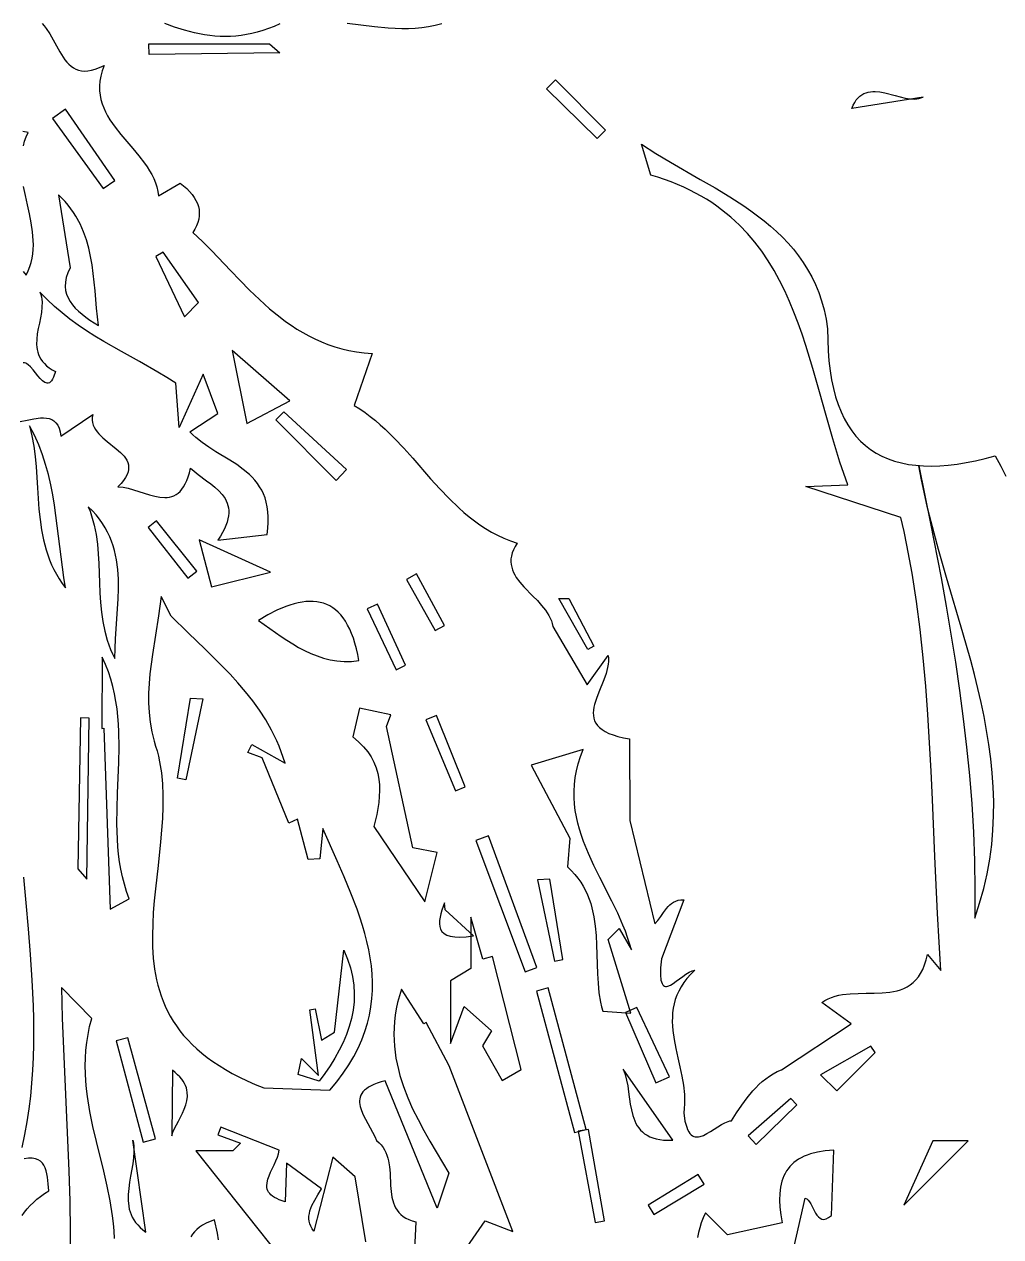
# Model space of a CAD drawing. Header units: metres. Extents: x 0 to 50, y 0 to 30.
# Drawn here: x 25.05 to 32.59, y 6.98 to 16.33 of the extents above; entities that cross this region are included whole.
import ezdxf

# ---------------------------------------------------------------- set-up
doc = ezdxf.new("R2010")
doc.units = ezdxf.units.M

msp = doc.modelspace()

# ---------------------------------------------------------------- linework, layer by layer
for points in [[(25.191277, 16.339964), (25.207239, 16.321548), (25.222271, 16.301773), (25.250105, 16.259067), (25.275896, 16.213679), (25.325829, 16.122199), (25.35221, 16.079778), (25.366244, 16.0602), (25.381027, 16.042015), (25.396698, 16.025455), (25.413399, 16.010747), (25.431267, 15.998122), (25.450445, 15.987808), (25.471071, 15.980035), (25.493285, 15.975033), (25.517227, 15.973031), (25.543038, 15.974258), (25.570857, 15.978944), (25.600824, 15.987317), (25.633079, 15.999608), (25.667763, 16.016046), (25.667763, 16.016046), (25.653412, 15.974216), (25.643114, 15.933951), (25.636642, 15.89516), (25.633768, 15.857755), (25.634264, 15.821646), (25.637901, 15.786745), (25.644453, 15.75296), (25.65369, 15.720203), (25.665386, 15.688385), (25.679312, 15.657416), (25.695241, 15.627207), (25.712944, 15.597668), (25.752763, 15.540244), (25.796946, 15.484427), (25.891112, 15.374758), (25.937448, 15.319474), (25.980857, 15.262937), (26.000893, 15.233975), (26.019514, 15.204431), (26.036491, 15.174216), (26.051597, 15.143242), (26.064603, 15.111417), (26.075282, 15.078653), (26.083406, 15.04486), (26.088748, 15.00995), (26.254741, 15.109241), (26.254741, 15.109241), (26.281841, 15.087565), (26.30632, 15.065616), (26.328138, 15.043391), (26.347258, 15.020887), (26.363642, 14.998099), (26.377252, 14.975025), (26.38805, 14.951661), (26.395999, 14.928003), (26.40106, 14.904047), (26.403195, 14.879791), (26.402367, 14.855229), (26.398537, 14.83036), (26.391668, 14.805179), (26.381721, 14.779683), (26.36866, 14.753868), (26.352445, 14.727731), (26.352445, 14.727731), (26.426813, 14.657819), (26.499811, 14.584957), (26.644256, 14.43423), (26.716984, 14.35829), (26.790901, 14.28325), (26.86665, 14.210072), (26.944869, 14.139719), (27.026199, 14.073153), (27.068231, 14.041591), (27.11128, 14.011338), (27.155427, 13.982512), (27.200753, 13.955234), (27.247336, 13.929626), (27.295256, 13.905807), (27.344595, 13.883897), (27.395432, 13.864017), (27.447847, 13.846287), (27.50192, 13.830827), (27.55773, 13.817759), (27.615359, 13.807201), (27.674886, 13.799275), (27.736391, 13.794101), (27.597733, 13.393587), (27.597733, 13.393587), (27.640322, 13.367131), (27.681658, 13.338829), (27.721845, 13.30882), (27.760988, 13.277246), (27.79919, 13.244248), (27.836555, 13.209967), (27.90919, 13.13812), (27.979724, 13.062833), (28.048989, 12.985235), (28.187035, 12.827617), (28.257478, 12.749853), (28.329977, 12.67429), (28.405362, 12.602058), (28.444397, 12.567542), (28.484465, 12.534282), (28.52567, 12.502419), (28.568116, 12.472093), (28.611908, 12.443446), (28.657148, 12.416618), (28.703941, 12.391751), (28.75239, 12.368986), (28.802601, 12.348463), (28.854675, 12.330323), (28.854675, 12.330323), (28.838822, 12.304276), (28.826366, 12.279144), (28.817126, 12.254874), (28.810921, 12.231412), (28.807567, 12.208707), (28.806884, 12.186704), (28.808691, 12.165351), (28.812804, 12.144596), (28.819044, 12.124384), (28.827227, 12.104664), (28.837172, 12.085382), (28.848698, 12.066485), (28.875764, 12.029635), (28.906972, 11.993691), (28.975997, 11.922824), (29.010908, 11.887055), (29.044145, 11.850496), (29.074256, 11.812725), (29.099787, 11.773317), (29.11038, 11.752868), (29.119284, 11.73185), (29.126315, 11.710211), (29.131293, 11.687899), (29.396385, 11.236703), (29.556534, 11.463403), (29.556534, 11.463403), (29.559016, 11.441317), (29.559091, 11.418758), (29.557017, 11.395786), (29.553052, 11.372462), (29.540484, 11.324997), (29.523453, 11.276842), (29.484265, 11.180385), (29.46624, 11.133045), (29.452016, 11.086937), (29.446975, 11.064495), (29.443658, 11.042541), (29.442325, 11.021136), (29.443233, 11.000339), (29.446641, 10.980211), (29.452807, 10.960811), (29.461989, 10.9422), (29.474446, 10.924437), (29.490435, 10.907583), (29.510215, 10.891698), (29.534044, 10.876842), (29.562181, 10.863075), (29.594883, 10.850456), (29.632409, 10.839047), (29.675017, 10.828907), (29.722966, 10.820095), (29.723508, 10.190205), (29.91739, 9.393838), (29.91739, 9.393838), (29.941547, 9.420451), (29.96351, 9.450611), (29.984912, 9.482051), (30.007384, 9.512502), (30.019532, 9.526648), (30.03256, 9.539697), (30.046671, 9.551366), (30.062071, 9.56137), (30.078962, 9.569426), (30.097549, 9.575251), (30.118036, 9.578561), (30.140627, 9.579074), (29.968014, 9.124065), (29.968014, 9.124065), (29.961871, 9.054053), (29.960904, 8.999854), (29.96464, 8.959923), (29.968125, 8.944824), (29.972608, 8.932712), (29.97803, 8.923394), (29.984334, 8.916677), (29.991459, 8.912368), (29.999346, 8.910273), (30.007937, 8.910198), (30.017173, 8.911952), (30.037342, 8.92017), (30.059382, 8.93338), (30.082819, 8.950038), (30.131998, 8.987511), (30.156795, 9.005235), (30.181101, 9.020224), (30.204444, 9.030931), (30.215607, 9.034195), (30.226352, 9.03581), (30.226352, 9.03581), (30.193855, 9.004218), (30.165302, 8.972326), (30.140489, 8.940147), (30.119216, 8.907691), (30.10128, 8.874971), (30.086479, 8.841998), (30.074611, 8.808783), (30.065473, 8.77534), (30.058864, 8.741679), (30.054581, 8.707813), (30.052423, 8.673752), (30.052188, 8.639509), (30.053673, 8.605096), (30.056675, 8.570523), (30.066427, 8.500949), (30.079826, 8.43088), (30.095257, 8.36041), (30.111101, 8.289634), (30.125742, 8.218644), (30.137564, 8.147535), (30.14495, 8.076401), (30.146474, 8.040853), (30.146283, 8.005335), (30.144175, 7.969857), (30.139946, 7.934432), (30.139946, 7.934432), (30.149767, 7.872238), (30.155914, 7.846638), (30.162833, 7.824466), (30.170483, 7.805545), (30.178826, 7.789695), (30.187822, 7.776742), (30.197432, 7.766505), (30.207615, 7.758809), (30.218333, 7.753474), (30.229546, 7.750325), (30.241214, 7.749183), (30.253298, 7.74987), (30.265758, 7.752209), (30.291649, 7.761133), (30.31857, 7.774534), (30.346205, 7.790991), (30.402353, 7.82739), (30.430234, 7.84449), (30.457562, 7.858964), (30.484024, 7.86939), (30.496831, 7.872642), (30.509302, 7.874349), (30.509302, 7.874349), (30.548199, 7.934522), (30.587764, 7.993475), (30.628985, 8.050249), (30.672851, 8.10388), (30.696085, 8.129218), (30.72035, 8.15341), (30.745771, 8.176337), (30.77247, 8.197877), (30.800572, 8.217912), (30.830199, 8.23632), (30.861476, 8.252983), (30.894526, 8.267779), (31.430554, 8.622773), (31.204599, 8.786652), (31.204599, 8.786652), (31.228749, 8.802366), (31.254066, 8.815534), (31.280443, 8.826386), (31.307772, 8.835149), (31.335944, 8.842051), (31.36485, 8.84732), (31.424436, 8.853867), (31.485662, 8.856616), (31.547665, 8.857387), (31.609577, 8.858003), (31.670532, 8.860287), (31.729666, 8.866062), (31.75828, 8.870827), (31.786113, 8.877149), (31.813058, 8.885254), (31.839006, 8.895372), (31.863849, 8.907728), (31.88748, 8.922552), (31.909789, 8.940071), (31.930668, 8.960513), (31.95001, 8.984106), (31.967706, 9.011077), (31.983648, 9.041655), (31.997728, 9.076067), (32.009837, 9.114541), (32.019867, 9.157305), (32.124442, 9.033019), (32.124442, 9.033019), (32.109451, 9.252729), (32.096927, 9.47254), (32.076676, 9.912239), (32.058475, 10.351672), (32.048514, 10.571149), (32.03711, 10.790393), (32.023612, 11.009346), (32.007368, 11.227955), (31.987726, 11.446162), (31.964034, 11.663913), (31.93564, 11.881152), (31.901894, 12.097822), (31.88281, 12.205927), (31.862143, 12.313869), (31.839812, 12.421641), (31.815735, 12.529236), (31.080956, 12.767439), (31.406909, 12.780304), (31.406909, 12.780304), (31.375248, 12.867866), (31.345357, 12.956389), (31.289764, 13.135597), (31.237896, 13.316498), (31.18752, 13.497656), (31.136402, 13.677641), (31.082306, 13.855018), (31.053444, 13.942282), (31.022999, 14.028356), (30.990694, 14.113063), (30.956248, 14.196222), (30.919382, 14.277655), (30.879817, 14.357182), (30.837274, 14.434625), (30.791473, 14.509804), (30.742135, 14.582541), (30.688982, 14.652656), (30.631733, 14.71997), (30.570109, 14.784304), (30.503831, 14.845479), (30.432621, 14.903316), (30.395078, 14.930927), (30.356198, 14.957636), (30.315945, 14.983421), (30.274283, 15.00826), (30.231179, 15.032129), (30.186598, 15.055007), (30.140504, 15.076872), (30.092862, 15.097701), (30.043638, 15.117471), (29.992797, 15.136161), (29.940304, 15.153747), (29.886123, 15.170208), (29.813283, 15.408791), (29.813283, 15.408791), (29.923889, 15.337983), (30.037262, 15.26991), (30.267557, 15.137548), (30.382108, 15.071047), (30.494679, 15.002861), (30.604085, 14.931882), (30.657229, 14.895), (30.709138, 14.857006), (30.759661, 14.817762), (30.808652, 14.777128), (30.855962, 14.734968), (30.901442, 14.691142), (30.944945, 14.645513), (30.986321, 14.597943), (31.025423, 14.548293), (31.062102, 14.496425), (31.096211, 14.442201), (31.1276, 14.385483), (31.156122, 14.326132), (31.181628, 14.264011), (31.20397, 14.198982), (31.223, 14.130905), (31.238569, 14.059644), (31.250529, 13.985059), (31.250529, 13.985059), (31.250991, 13.898182), (31.254262, 13.815283), (31.26032, 13.736328), (31.26914, 13.66128), (31.280699, 13.590106), (31.294975, 13.52277), (31.311944, 13.459236), (31.331583, 13.399469), (31.353868, 13.343434), (31.378776, 13.291095), (31.406284, 13.242417), (31.436369, 13.197366), (31.469007, 13.155905), (31.504175, 13.117999), (31.54185, 13.083614), (31.582008, 13.052713), (31.624627, 13.025262), (31.669683, 13.001225), (31.717152, 12.980568), (31.767011, 12.963253), (31.819238, 12.949247), (31.873809, 12.938515), (31.9307, 12.931019), (31.989888, 12.926727), (32.051351, 12.925602), (32.115064, 12.927608), (32.181004, 12.932711), (32.249149, 12.940876), (32.319475, 12.952067), (32.391958, 12.966248), (32.466576, 12.983385), (32.543304, 13.003442), (32.543304, 13.003442), (32.585532, 12.925636), (32.626241, 12.84759)], [(27.023496, 16.336792), (26.979607, 16.317352), (26.936165, 16.30028), (26.893155, 16.285502), (26.850561, 16.272943), (26.808368, 16.262527), (26.766559, 16.254181), (26.725118, 16.247828), (26.684031, 16.243395), (26.643281, 16.240806), (26.602852, 16.239986), (26.562728, 16.24086), (26.522895, 16.243354), (26.483335, 16.247393), (26.444034, 16.252901), (26.366143, 16.268026), (26.289095, 16.28813), (26.212765, 16.312614), (26.137025, 16.340879)], [(28.272776, 16.337146), (28.222473, 16.323585), (28.171726, 16.313296), (28.120575, 16.305993), (28.06906, 16.301391), (28.01722, 16.299205), (27.965096, 16.299148), (27.912727, 16.300935), (27.860153, 16.304281), (27.754547, 16.314507), (27.648599, 16.327541), (27.542624, 16.341099)], [(27.023957, 16.113193), (26.015417, 16.100561), (26.01437, 16.184305), (26.945476, 16.184305), (27.023957, 16.113193)], [(29.149799, 15.905449), (29.53776, 15.517169), (29.473053, 15.451698), (29.081002, 15.835796), (29.149799, 15.905449)], [(31.986098, 15.772231), (31.436076, 15.683887), (31.436076, 15.683887), (31.447051, 15.708927), (31.458932, 15.730844), (31.471666, 15.749806), (31.485204, 15.765983), (31.499496, 15.779542), (31.51449, 15.790652), (31.530137, 15.799482), (31.546386, 15.806201), (31.563188, 15.810976), (31.58049, 15.813977), (31.598244, 15.815372), (31.616399, 15.815329), (31.653709, 15.811606), (31.692018, 15.804156), (31.770022, 15.783471), (31.80891, 15.772933), (31.847185, 15.764063), (31.884444, 15.758209), (31.920285, 15.75672), (31.937547, 15.758034), (31.954304, 15.760944), (31.970504, 15.76562), (31.986098, 15.772231)], [(25.27015, 15.607381), (25.662183, 15.066747), (25.751075, 15.129762), (25.370983, 15.67881), (25.27015, 15.607381)], [(25.045614, 15.396325), (25.055504, 15.430906), (25.068124, 15.465372), (25.083669, 15.499712), (25.083669, 15.499712), (25.042547, 15.506744)], [(25.045405, 14.426062), (25.066716, 14.398485), (25.066716, 14.398485), (25.082561, 14.431079), (25.095461, 14.463913), (25.105612, 14.496975), (25.113209, 14.530251), (25.118448, 14.56373), (25.121525, 14.5974), (25.122636, 14.631249), (25.121976, 14.665263), (25.116126, 14.733741), (25.105542, 14.802738), (25.091787, 14.872155), (25.076429, 14.941895), (25.061032, 15.01186), (25.047162, 15.081952)], [(25.316956, 15.019172), (25.406942, 14.454404), (25.406942, 14.454404), (25.388902, 14.416033), (25.376642, 14.37959), (25.369826, 14.344961), (25.36812, 14.312037), (25.371189, 14.280704), (25.378698, 14.25085), (25.390313, 14.222365), (25.4057, 14.195136), (25.424523, 14.169051), (25.446449, 14.143999), (25.471142, 14.119867), (25.498267, 14.096544), (25.527491, 14.073919), (25.558479, 14.051878), (25.624407, 14.009105), (25.624407, 14.009105), (25.61032, 14.142975), (25.598699, 14.277579), (25.584833, 14.411464), (25.575586, 14.477682), (25.564011, 14.543175), (25.54952, 14.60776), (25.531523, 14.671255), (25.509432, 14.73348), (25.482659, 14.794252), (25.450613, 14.853388), (25.432429, 14.882287), (25.412706, 14.910709), (25.391371, 14.938631), (25.36835, 14.96603), (25.34357, 14.992885), (25.316956, 15.019172)], [(26.068819, 14.542541), (26.289091, 14.0778), (26.397802, 14.186601), (26.124266, 14.576243), (26.068819, 14.542541)], [(25.020937, 13.268246), (25.074142, 13.280028), (25.126798, 13.290627), (25.177169, 13.296924), (25.200956, 13.297486), (25.223521, 13.295804), (25.244647, 13.291488), (25.264117, 13.284149), (25.281714, 13.273397), (25.297221, 13.258843), (25.310421, 13.240097), (25.321097, 13.216769), (25.329032, 13.18847), (25.33401, 13.154811), (25.580608, 13.322556), (25.580608, 13.322556), (25.577186, 13.300967), (25.576929, 13.280422), (25.579582, 13.260845), (25.58489, 13.242158), (25.592598, 13.224283), (25.602451, 13.207144), (25.614193, 13.190662), (25.62757, 13.17476), (25.658206, 13.144387), (25.692319, 13.115405), (25.762809, 13.059137), (25.795104, 13.030611), (25.822712, 13.000999), (25.83412, 12.985591), (25.84359, 12.969679), (25.850869, 12.953186), (25.8557, 12.936033), (25.857828, 12.918144), (25.856998, 12.899441), (25.852955, 12.879847), (25.845444, 12.859284), (25.83421, 12.837674), (25.818998, 12.814941), (25.799552, 12.791007), (25.775618, 12.765794), (25.775618, 12.765794), (25.814442, 12.762396), (25.854443, 12.754411), (25.89526, 12.743179), (25.936529, 12.730035), (26.018975, 12.703366), (26.059426, 12.692515), (26.09888, 12.685104), (26.136974, 12.682471), (26.155397, 12.683364), (26.173345, 12.685953), (26.190771, 12.690405), (26.20763, 12.696887), (26.223878, 12.705567), (26.239469, 12.716612), (26.254356, 12.730189), (26.268497, 12.746465), (26.281843, 12.765607), (26.294352, 12.787783), (26.305976, 12.81316), (26.316672, 12.841905), (26.326393, 12.874185), (26.335094, 12.910168), (26.335094, 12.910168), (26.362759, 12.884811), (26.393316, 12.860291), (26.458968, 12.811967), (26.491991, 12.787264), (26.523766, 12.761602), (26.553256, 12.734533), (26.579427, 12.705607), (26.601242, 12.674375), (26.610193, 12.657754), (26.617667, 12.640389), (26.623534, 12.622222), (26.627666, 12.603199), (26.629932, 12.583262), (26.630203, 12.562357), (26.628351, 12.540425), (26.624244, 12.517413), (26.617755, 12.493262), (26.608753, 12.467918), (26.597109, 12.441325), (26.582694, 12.413425), (26.565378, 12.384163), (26.545032, 12.353483), (26.926086, 12.397152), (26.926086, 12.397152), (26.931993, 12.445358), (26.934935, 12.490693), (26.935053, 12.533291), (26.932483, 12.573288), (26.927365, 12.610821), (26.919836, 12.646026), (26.910034, 12.679038), (26.898098, 12.709992), (26.884165, 12.739026), (26.868375, 12.766274), (26.850865, 12.791872), (26.831773, 12.815957), (26.811238, 12.838664), (26.789398, 12.860129), (26.742355, 12.899876), (26.691749, 12.936286), (26.638686, 12.970443), (26.529612, 13.036351), (26.475811, 13.070275), (26.423976, 13.106294), (26.375211, 13.145494), (26.352326, 13.166628), (26.330623, 13.188964), (26.54523, 13.331714), (26.431749, 13.633124), (26.247146, 13.221955), (26.223103, 13.565327), (26.223103, 13.565327), (26.153105, 13.608828), (26.082806, 13.650672), (25.942069, 13.730857), (25.802414, 13.808812), (25.665363, 13.887469), (25.598288, 13.927977), (25.532435, 13.96976), (25.467994, 14.013184), (25.405154, 14.058616), (25.344106, 14.106423), (25.28504, 14.15697), (25.228146, 14.210624), (25.173615, 14.267752)], [(25.173615, 14.267752), (25.173615, 14.267752), (25.18014, 14.249316), (25.184872, 14.230482), (25.187973, 14.211282), (25.189604, 14.191754), (25.189103, 14.15185), (25.184661, 14.111051), (25.177569, 14.069638), (25.169119, 14.027892), (25.160603, 13.986094), (25.153313, 13.944524), (25.14854, 13.903465), (25.147577, 13.863196), (25.148927, 13.843446), (25.151714, 13.823999), (25.156099, 13.804891), (25.162244, 13.786156), (25.17031, 13.767829), (25.180458, 13.749946), (25.19285, 13.732542), (25.207648, 13.715651), (25.225013, 13.69931), (25.245107, 13.683553), (25.26809, 13.668415), (25.294125, 13.653931), (25.294125, 13.653931), (25.278584, 13.611289), (25.270632, 13.595639), (25.262563, 13.583457), (25.254381, 13.574509), (25.246091, 13.56856), (25.237697, 13.565376), (25.229203, 13.564722), (25.220612, 13.566364), (25.211929, 13.570067), (25.194302, 13.58272), (25.176354, 13.600803), (25.158117, 13.622443), (25.120904, 13.668884), (25.101993, 13.689935), (25.082921, 13.707038), (25.073335, 13.713523), (25.063721, 13.718318), (25.054083, 13.721187), (25.044425, 13.721897)], [(26.657025, 13.818025), (26.76915, 13.252496), (27.100609, 13.429445), (26.657025, 13.818025)], [(26.993225, 13.281164), (27.458778, 12.815228), (27.538048, 12.898763), (27.054338, 13.344985), (26.993225, 13.281164)], [(25.093301, 13.235887), (25.093301, 13.235887), (25.112029, 13.158063), (25.126074, 13.079068), (25.136402, 12.999142), (25.143977, 12.918528), (25.15473, 12.756199), (25.166052, 12.594013), (25.17434, 12.513577), (25.185665, 12.433902), (25.200993, 12.355227), (25.221289, 12.277796), (25.233601, 12.239622), (25.247518, 12.201849), (25.263158, 12.164507), (25.280644, 12.127628), (25.300096, 12.09124), (25.321634, 12.055374), (25.345379, 12.02006), (25.371452, 11.985329), (25.371452, 11.985329), (25.358197, 12.064522), (25.346585, 12.144126), (25.326409, 12.304097), (25.307165, 12.464302), (25.285092, 12.623798), (25.271819, 12.702986), (25.256429, 12.781645), (25.238452, 12.859657), (25.217417, 12.936903), (25.192854, 13.013267), (25.164294, 13.088631), (25.131266, 13.162876), (25.093301, 13.235887)], [(31.955125, 12.927616), (31.955125, 12.927616), (32.041929, 12.495061), (32.124913, 12.062081), (32.164091, 11.845334), (32.201256, 11.628363), (32.236056, 11.411129), (32.268138, 11.193593), (32.29715, 10.975715), (32.322739, 10.757456), (32.344553, 10.538778), (32.362238, 10.319641), (32.375443, 10.100005), (32.383815, 9.879832), (32.387001, 9.659082), (32.384649, 9.437717), (32.384649, 9.437717), (32.422858, 9.552518), (32.454808, 9.666623), (32.480793, 9.780064), (32.501105, 9.892875), (32.516037, 10.005088), (32.525882, 10.116734), (32.530932, 10.227848), (32.53148, 10.338461), (32.527819, 10.448606), (32.520242, 10.558315), (32.50904, 10.667622), (32.494508, 10.776557), (32.476938, 10.885156), (32.456621, 10.993448), (32.433852, 11.101468), (32.408923, 11.209248), (32.382126, 11.31682), (32.353755, 11.424217), (32.293458, 11.638616), (32.166848, 12.066745), (32.105217, 12.280995), (32.047825, 12.495717), (32.021451, 12.603336), (31.997014, 12.711171), (31.974808, 12.819253), (31.955125, 12.927616)], [(25.54679, 12.611722), (25.54679, 12.611722), (25.56045, 12.576598), (25.572461, 12.541145), (25.592009, 12.469344), (25.606379, 12.396505), (25.616517, 12.32282), (25.623365, 12.248476), (25.627869, 12.173663), (25.633623, 12.023385), (25.636761, 11.948299), (25.641333, 11.873499), (25.648284, 11.799176), (25.658558, 11.725518), (25.673099, 11.652714), (25.692852, 11.580953), (25.704978, 11.545523), (25.718761, 11.510425), (25.734319, 11.475681), (25.751771, 11.441317), (25.751771, 11.441317), (25.75275, 11.517228), (25.756346, 11.593662), (25.767571, 11.747338), (25.777806, 11.900816), (25.780166, 11.977003), (25.779414, 12.052568), (25.774595, 12.127318), (25.764755, 12.201063), (25.757654, 12.237498), (25.748939, 12.273611), (25.738491, 12.309377), (25.726191, 12.344773), (25.711919, 12.379773), (25.695557, 12.414355), (25.676984, 12.448495), (25.656082, 12.482169), (25.632731, 12.515352), (25.606812, 12.548021), (25.578204, 12.580152), (25.54679, 12.611722)], [(26.007356, 12.45129), (26.314628, 12.060571), (26.382738, 12.114693), (26.073516, 12.503886), (26.007356, 12.45129)], [(26.402535, 12.356804), (26.49746, 11.992625), (26.95259, 12.106151), (26.402535, 12.356804)], [(28.001391, 12.051417), (28.223296, 11.65701), (28.293698, 11.696134), (28.077622, 12.093511), (28.001391, 12.051417)], [(26.108307, 11.919256), (26.108307, 11.919256), (26.099197, 11.844649), (26.088528, 11.770024), (26.064674, 11.620754), (26.041069, 11.471504), (26.03071, 11.396905), (26.022036, 11.322333), (26.015585, 11.247795), (26.0119, 11.173299), (26.011519, 11.098852), (26.014984, 11.024462), (26.022836, 10.950135), (26.035614, 10.87588), (26.053859, 10.801702), (26.065201, 10.764645), (26.078112, 10.727611), (26.078112, 10.727611), (26.088337, 10.686015), (26.097062, 10.644027), (26.110316, 10.558956), (26.118489, 10.472562), (26.122192, 10.385009), (26.12204, 10.296461), (26.118643, 10.207083), (26.112617, 10.117037), (26.104573, 10.026489), (26.084884, 9.844539), (26.064479, 9.662545), (26.055541, 9.571942), (26.048262, 9.481819), (26.043256, 9.392342), (26.041136, 9.303673), (26.042515, 9.215978), (26.048005, 9.129419), (26.058219, 9.044162), (26.07377, 8.960369), (26.083739, 8.919073), (26.095272, 8.878205), (26.108446, 8.837785), (26.123337, 8.797834), (26.140022, 8.758372), (26.158577, 8.71942), (26.17908, 8.680997), (26.201607, 8.643126), (26.226234, 8.605826), (26.253038, 8.569118), (26.282095, 8.533021), (26.313483, 8.497558), (26.347278, 8.462748), (26.383557, 8.428611), (26.422395, 8.395169), (26.46387, 8.362441), (26.508059, 8.330448), (26.555037, 8.299212), (26.604882, 8.268751), (26.65767, 8.239087), (26.713478, 8.21024), (26.772383, 8.182231), (26.83446, 8.15508), (26.899787, 8.128808), (27.409196, 8.110553), (27.409196, 8.110553), (27.463833, 8.175614), (27.512877, 8.240474), (27.556522, 8.30514), (27.594966, 8.369619), (27.628403, 8.433919), (27.65703, 8.498046), (27.681042, 8.562007), (27.700636, 8.62581), (27.716008, 8.689462), (27.727352, 8.75297), (27.734866, 8.81634), (27.738746, 8.87958), (27.739186, 8.942697), (27.736383, 9.005699), (27.730533, 9.068591), (27.721831, 9.131381), (27.710475, 9.194077), (27.696658, 9.256685), (27.680579, 9.319212), (27.662432, 9.381666), (27.642413, 9.444054), (27.620718, 9.506382), (27.573084, 9.630888), (27.521099, 9.755241), (27.466328, 9.879499), (27.354699, 10.127953), (27.333437, 9.894166), (27.242157, 9.890593), (27.161407, 10.200392), (27.093828, 10.170518), (26.889172, 10.675481), (26.778422, 10.715384), (26.80774, 10.775894), (27.064136, 10.631982), (27.064136, 10.631982), (27.050394, 10.677076), (27.035184, 10.721143), (27.018566, 10.764222), (27.000596, 10.806355), (26.981335, 10.847582), (26.960841, 10.887945), (26.916386, 10.966239), (26.867702, 11.041564), (26.815257, 11.114247), (26.75952, 11.184613), (26.70096, 11.252991), (26.640045, 11.319705), (26.577245, 11.385083), (26.447863, 11.513137), (26.316566, 11.639764), (26.187104, 11.767577), (26.108307, 11.919256)], [(26.858633, 11.734764), (26.858633, 11.734764), (26.946246, 11.672475), (27.034128, 11.610856), (27.078546, 11.581241), (27.123483, 11.552925), (27.16909, 11.526284), (27.215517, 11.501697), (27.262916, 11.47954), (27.311437, 11.46019), (27.36123, 11.444024), (27.412447, 11.43142), (27.465237, 11.422754), (27.519753, 11.418403), (27.576144, 11.418745), (27.634561, 11.424157), (27.634561, 11.424157), (27.625447, 11.47173), (27.615198, 11.516461), (27.603829, 11.55839), (27.591356, 11.597558), (27.577795, 11.634004), (27.563162, 11.667767), (27.547473, 11.698889), (27.530745, 11.727408), (27.512992, 11.753365), (27.49423, 11.776799), (27.474477, 11.79775), (27.453747, 11.816258), (27.432056, 11.832363), (27.409421, 11.846104), (27.385858, 11.857523), (27.361381, 11.866657), (27.336008, 11.873548), (27.309754, 11.878235), (27.282636, 11.880758), (27.254668, 11.881157), (27.225867, 11.879472), (27.196249, 11.875742), (27.16583, 11.870008), (27.134626, 11.862308), (27.102652, 11.852684), (27.069925, 11.841175), (27.002274, 11.81266), (26.931801, 11.777084), (26.858633, 11.734764)], [(29.253855, 11.902983), (29.447812, 11.535183), (29.400658, 11.509094), (29.176577, 11.902337), (29.253855, 11.902983)], [(27.698254, 11.82458), (27.921286, 11.354017), (27.994, 11.387944), (27.776807, 11.861046), (27.698254, 11.82458)], [(25.654725, 11.45114), (25.649886, 10.900406), (25.665772, 10.902312), (25.716209, 9.505451), (25.862564, 9.587034), (25.862564, 9.587034), (25.84217, 9.643356), (25.824763, 9.700069), (25.810136, 9.757146), (25.798078, 9.814562), (25.78838, 9.872289), (25.780834, 9.930301), (25.77523, 9.98857), (25.77136, 10.047071), (25.767982, 10.16466), (25.769028, 10.282853), (25.772824, 10.401439), (25.777698, 10.520203), (25.781976, 10.638932), (25.783986, 10.757413), (25.782055, 10.875433), (25.779089, 10.934203), (25.774509, 10.992777), (25.768108, 11.05113), (25.759677, 11.109234), (25.749005, 11.167062), (25.735884, 11.224588), (25.720104, 11.281786), (25.701458, 11.338628), (25.679734, 11.395089), (25.654725, 11.45114)], [(26.431151, 11.13062), (26.300055, 10.504321), (26.235611, 10.517261), (26.334351, 11.135124), (26.431151, 11.13062)], [(27.638027, 11.05788), (27.587971, 10.835102), (27.587971, 10.835102), (27.632171, 10.798353), (27.670164, 10.760333), (27.702306, 10.721134), (27.728953, 10.680844), (27.75046, 10.639554), (27.767183, 10.597354), (27.779476, 10.554334), (27.787697, 10.510584), (27.7922, 10.466194), (27.793341, 10.421255), (27.791476, 10.375856), (27.78696, 10.330087), (27.780148, 10.28404), (27.771397, 10.237802), (27.749498, 10.14512), (28.142819, 9.562181), (28.237881, 9.942744), (28.051264, 9.98079), (27.846354, 10.915711), (27.880709, 11.00636), (27.638027, 11.05788)], [(25.485648, 10.982486), (25.464722, 9.816627), (25.535394, 9.737889), (25.554057, 10.981272), (25.485648, 10.982486)], [(28.151597, 10.966639), (28.378448, 10.420581), (28.453074, 10.451095), (28.233859, 11.000111), (28.151597, 10.966639)], [(28.963435, 10.617184), (29.26031, 10.054275), (29.243344, 9.832859), (29.243344, 9.832859), (29.273031, 9.804354), (29.299937, 9.775066), (29.324201, 9.745033), (29.345966, 9.714292), (29.365373, 9.682882), (29.382563, 9.650839), (29.397679, 9.618202), (29.410861, 9.585008), (29.422251, 9.551294), (29.431991, 9.517098), (29.447085, 9.447412), (29.457275, 9.376249), (29.463693, 9.303911), (29.467472, 9.230698), (29.469743, 9.156911), (29.47429, 9.008819), (29.478829, 8.935114), (29.486389, 8.862039), (29.498101, 8.789894), (29.505868, 8.754264), (29.515097, 8.718979), (29.731926, 8.703917), (29.557719, 9.272891), (29.642945, 9.358187), (29.736534, 9.192881), (29.736534, 9.192881), (29.722878, 9.241198), (29.70735, 9.289033), (29.690149, 9.336434), (29.671475, 9.383451), (29.630514, 9.476522), (29.58607, 9.568632), (29.493154, 9.751506), (29.44789, 9.843042), (29.405562, 9.935157), (29.367773, 10.028237), (29.351083, 10.075259), (29.336129, 10.122667), (29.323112, 10.170509), (29.312233, 10.218833), (29.303693, 10.267688), (29.297691, 10.31712), (29.294428, 10.36718), (29.294105, 10.417914), (29.296923, 10.469371), (29.303082, 10.521599), (29.312782, 10.574646), (29.326224, 10.628561), (29.343609, 10.683392), (29.365137, 10.739186), (28.963435, 10.617184)], [(28.536898, 10.035175), (28.917191, 9.022762), (29.007949, 9.056583), (28.634125, 10.071328), (28.536898, 10.035175)], [(25.036366, 7.668656), (25.057467, 7.767715), (25.075392, 7.866803), (25.090322, 7.965919), (25.102433, 8.065063), (25.111906, 8.164234), (25.118917, 8.263432), (25.123647, 8.362655), (25.126272, 8.461903), (25.126972, 8.561175), (25.125925, 8.660472), (25.12331, 8.759791), (25.114087, 8.958498), (25.100731, 9.157289), (25.084671, 9.356161), (25.067333, 9.555107), (25.050145, 9.754124)], [(29.011644, 9.732812), (29.14274, 9.106513), (29.207184, 9.119452), (29.108444, 9.737315), (29.011644, 9.732812)], [(28.518631, 9.29964), (28.300288, 9.500797), (28.294183, 9.556406), (28.294183, 9.556406), (28.274446, 9.499062), (28.266345, 9.471234), (28.26011, 9.444351), (28.256256, 9.418699), (28.255301, 9.394564), (28.257759, 9.372233), (28.264147, 9.351991), (28.274981, 9.334125), (28.290776, 9.318921), (28.312049, 9.306666), (28.339315, 9.297646), (28.373091, 9.292147), (28.413891, 9.290455), (28.462233, 9.292858), (28.518631, 9.29964)], [(28.497319, 9.443761), (28.497319, 9.047715), (28.342135, 8.954528), (28.342135, 8.470472), (28.445109, 8.756747), (28.657136, 8.568798), (28.587441, 8.452544), (28.739959, 8.183891), (28.884825, 8.270881), (28.664936, 9.140409), (28.589259, 9.121708), (28.497319, 9.443761)], [(27.517478, 9.190913), (27.517478, 9.190913), (27.546527, 9.121833), (27.568861, 9.053778), (27.584752, 8.986696), (27.594472, 8.920534), (27.598294, 8.85524), (27.59649, 8.79076), (27.589332, 8.727042), (27.577091, 8.664033), (27.560041, 8.601681), (27.538453, 8.539934), (27.512599, 8.478737), (27.482752, 8.418039), (27.449184, 8.357787), (27.412166, 8.297929), (27.371971, 8.238411), (27.328871, 8.179181), (27.166383, 8.230391), (27.191185, 8.353988), (27.322431, 8.222634), (27.256787, 8.729448), (27.297234, 8.737764), (27.346369, 8.496358), (27.446341, 8.55639), (27.517478, 9.190913)], [(25.749645, 6.966259), (25.746361, 7.024523), (25.7411, 7.082578), (25.73406, 7.14045), (25.71543, 7.255744), (25.692052, 7.370603), (25.665503, 7.485228), (25.609212, 7.714569), (25.582628, 7.829684), (25.55919, 7.945361), (25.540477, 8.061799), (25.533386, 8.120366), (25.528068, 8.179197), (25.524721, 8.238319), (25.523542, 8.297755), (25.524729, 8.357531), (25.528479, 8.417671), (25.534989, 8.478201), (25.544457, 8.539145), (25.55708, 8.600529), (25.573055, 8.662376), (25.340151, 8.90119), (25.340151, 8.90119), (25.345851, 8.665), (25.354387, 8.429125), (25.375784, 7.95831), (25.386555, 7.723363), (25.395981, 7.488719), (25.403015, 7.254375), (25.406614, 7.020327), (25.405732, 6.786573)], [(27.962064, 8.890192), (27.962064, 8.890192), (27.946253, 8.838439), (27.933107, 8.787443), (27.922535, 8.737176), (27.914447, 8.68761), (27.908752, 8.638716), (27.90536, 8.590466), (27.90418, 8.542832), (27.905122, 8.495785), (27.908094, 8.449298), (27.913007, 8.403341), (27.919771, 8.357887), (27.928294, 8.312906), (27.938486, 8.268372), (27.950256, 8.224255), (27.978171, 8.13716), (28.011314, 8.051395), (28.048961, 7.966734), (28.090387, 7.882949), (28.13487, 7.799815), (28.181684, 7.717104), (28.230105, 7.634591), (28.328875, 7.469248), (28.237932, 7.200806), (27.836922, 8.181944), (27.836922, 8.181944), (27.80491, 8.173264), (27.776192, 8.163975), (27.750634, 8.1541), (27.728098, 8.143664), (27.708449, 8.132691), (27.691549, 8.121204), (27.677263, 8.109228), (27.665455, 8.096787), (27.655987, 8.083904), (27.648724, 8.070604), (27.64353, 8.056911), (27.640268, 8.042848), (27.638802, 8.02844), (27.638996, 8.013711), (27.643817, 7.983384), (27.653641, 7.95206), (27.667377, 7.919931), (27.683936, 7.887189), (27.702228, 7.854026), (27.739645, 7.787203), (27.75659, 7.753928), (27.770906, 7.720999), (27.770906, 7.720999), (27.789847, 7.704824), (27.806278, 7.687482), (27.82039, 7.669068), (27.832373, 7.649677), (27.842416, 7.629401), (27.850709, 7.608337), (27.857443, 7.586579), (27.862806, 7.564221), (27.870183, 7.518084), (27.874358, 7.470681), (27.87918, 7.375102), (27.882864, 7.328439), (27.889423, 7.283534), (27.900376, 7.241143), (27.907974, 7.221127), (27.91724, 7.202022), (27.928365, 7.183925), (27.941536, 7.166928), (27.956946, 7.151127), (27.974782, 7.136615), (27.995236, 7.123488), (28.018498, 7.111841), (28.044756, 7.101766), (28.074201, 7.09336), (28.039943, 6.399645)], [(28.422634, 6.83527), (28.60735, 7.102301), (28.821728, 7.020919), (28.331486, 8.297933), (28.152719, 8.633398), (28.135198, 8.621887), (27.962064, 8.890192)], [(29.003826, 8.874742), (29.298144, 7.783223), (29.386808, 7.807133), (29.093508, 8.898911), (29.003826, 8.874742)], [(29.692118, 8.709335), (29.924599, 8.165617), (30.030537, 8.21358), (29.778534, 8.748092), (29.692118, 8.709335)], [(25.7605, 8.490706), (25.969902, 7.707883), (26.064264, 7.73347), (25.850396, 8.515211), (25.7605, 8.490706)], [(31.583433, 8.449772), (31.194972, 8.229707), (31.320812, 8.103763), (31.618249, 8.401445), (31.583433, 8.449772)], [(26.195062, 8.263389), (26.190499, 7.758625), (26.190499, 7.758625), (26.199439, 7.785765), (26.211555, 7.813758), (26.241603, 7.872076), (26.27322, 7.933124), (26.287298, 7.964529), (26.298984, 7.996447), (26.307352, 8.028819), (26.311473, 8.06159), (26.31042, 8.094702), (26.307663, 8.111368), (26.303264, 8.128098), (26.297108, 8.144885), (26.289078, 8.161722), (26.279059, 8.178601), (26.266935, 8.195516), (26.252589, 8.21246), (26.235905, 8.229424), (26.216769, 8.246403), (26.195062, 8.263389)], [(29.67415, 8.271439), (29.67415, 8.271439), (29.688843, 8.230846), (29.699849, 8.187591), (29.708218, 8.142424), (29.715001, 8.096099), (29.728007, 8.002979), (29.736332, 7.957688), (29.74727, 7.914246), (29.761873, 7.873404), (29.770877, 7.854193), (29.781191, 7.835914), (29.792946, 7.818661), (29.806273, 7.802529), (29.821304, 7.78761), (29.838171, 7.774), (29.857003, 7.761791), (29.877933, 7.751078), (29.901092, 7.741956), (29.926611, 7.734517), (29.954622, 7.728857), (29.985255, 7.725068), (30.018642, 7.723246), (30.054915, 7.723483), (29.67415, 8.271439)], [(30.965849, 8.046915), (30.636254, 7.758282), (30.698784, 7.690261), (31.012454, 7.99751), (30.965849, 8.046915)], [(27.688293, 6.940213), (27.606165, 7.44143), (27.433657, 7.594349), (27.286399, 7.021509), (27.286399, 7.021509), (27.272693, 7.040819), (27.262247, 7.060166), (27.254861, 7.079574), (27.250337, 7.099065), (27.248473, 7.118664), (27.249069, 7.138393), (27.251925, 7.158275), (27.25684, 7.178333), (27.263616, 7.198591), (27.272051, 7.219071), (27.2931, 7.260793), (27.318385, 7.303682), (27.346305, 7.347925), (27.074796, 7.545927), (27.066592, 7.24963), (27.066592, 7.24963), (27.019336, 7.264955), (26.999808, 7.273463), (26.982841, 7.282499), (26.968304, 7.29204), (26.956067, 7.302059), (26.946, 7.312532), (26.937973, 7.323431), (26.931856, 7.334733), (26.927519, 7.346411), (26.924831, 7.358441), (26.923662, 7.370796), (26.925363, 7.396381), (26.931581, 7.422964), (26.941274, 7.450339), (26.953402, 7.478304), (26.9808, 7.535188), (26.993987, 7.5637), (27.005446, 7.591986), (27.014136, 7.619842), (27.019015, 7.647066), (26.568134, 7.825966), (26.545646, 7.764455)], [(29.325527, 7.792709), (29.457155, 7.089389), (29.529065, 7.102613), (29.405055, 7.807015), (29.325527, 7.792709)], [(25.891234, 7.723524), (25.891234, 7.723524), (25.895082, 7.701769), (25.897493, 7.679675), (25.89856, 7.634597), (25.895548, 7.58854), (25.88957, 7.541756), (25.873165, 7.447011), (25.864963, 7.399554), (25.858245, 7.352376), (25.854125, 7.305729), (25.853713, 7.259863), (25.858124, 7.215031), (25.862485, 7.193081), (25.868469, 7.171483), (25.876215, 7.15027), (25.885861, 7.129472), (25.897548, 7.109122), (25.911413, 7.08925), (25.927597, 7.069887), (25.946238, 7.051066), (25.967475, 7.032818), (25.991448, 7.015174), (25.891234, 7.723524)], [(26.545646, 7.764455), (26.720307, 7.701525), (26.660971, 7.642141), (26.377449, 7.642141), (27.421616, 6.325227)], [(32.062817, 7.719797), (31.837393, 7.222176), (32.334605, 7.719797), (32.062817, 7.719797)], [(25.037159, 7.142775), (25.055694, 7.169459), (25.076063, 7.195364), (25.098364, 7.220454), (25.122696, 7.244691), (25.149155, 7.268038), (25.177842, 7.29046), (25.208853, 7.311919), (25.242286, 7.332378), (25.242286, 7.332378), (25.237479, 7.38679), (25.231515, 7.439787), (25.227208, 7.464871), (25.221545, 7.48854), (25.214168, 7.510441), (25.204721, 7.53022), (25.192849, 7.547523), (25.178195, 7.561997), (25.160403, 7.573288), (25.139117, 7.581043), (25.113981, 7.584908), (25.084639, 7.584529), (25.050735, 7.579553)], [(30.977402, 6.837281), (31.076414, 7.277351), (31.076414, 7.277351), (31.088735, 7.271479), (31.099949, 7.261581), (31.110304, 7.24845), (31.120045, 7.232875), (31.138676, 7.19756), (31.157813, 7.161964), (31.168187, 7.146039), (31.179428, 7.132415), (31.191781, 7.121886), (31.205493, 7.115241), (31.220811, 7.113272), (31.237981, 7.11677), (31.25725, 7.126526), (31.278865, 7.14333), (31.299187, 7.646351), (31.299187, 7.646351), (31.231906, 7.641319), (31.171184, 7.631805), (31.116822, 7.617913), (31.091963, 7.609359), (31.068621, 7.59975), (31.046769, 7.5891), (31.026382, 7.577422), (31.007437, 7.564729), (30.989907, 7.551034), (30.973769, 7.53635), (30.958998, 7.520692), (30.945567, 7.504071), (30.933454, 7.486502), (30.922632, 7.467997), (30.913077, 7.44857), (30.897669, 7.407003), (30.88703, 7.361905), (30.880963, 7.313382), (30.879267, 7.261541), (30.881745, 7.206487), (30.888197, 7.148327), (30.898424, 7.087166), (30.478049, 6.994116), (30.307806, 7.164683), (30.307806, 7.164683), (30.290158, 7.125699), (30.275455, 7.087078), (30.263554, 7.048798), (30.25431, 7.010838), (30.24758, 6.973176)], [(29.909887, 7.149952), (30.296735, 7.384756), (30.251359, 7.458945), (29.865981, 7.221772), (29.909887, 7.149952)], [(26.551629, 6.954908), (26.542722, 7.006414), (26.521329, 7.110621), (26.521329, 7.110621), (26.486285, 7.098044), (26.455098, 7.084181), (26.427567, 7.069098), (26.403493, 7.052862), (26.382675, 7.035539), (26.364913, 7.017198), (26.350007, 6.997903), (26.337756, 6.977722)]]:
    msp.add_lwpolyline(points)

doc.saveas('drawing.dxf')
